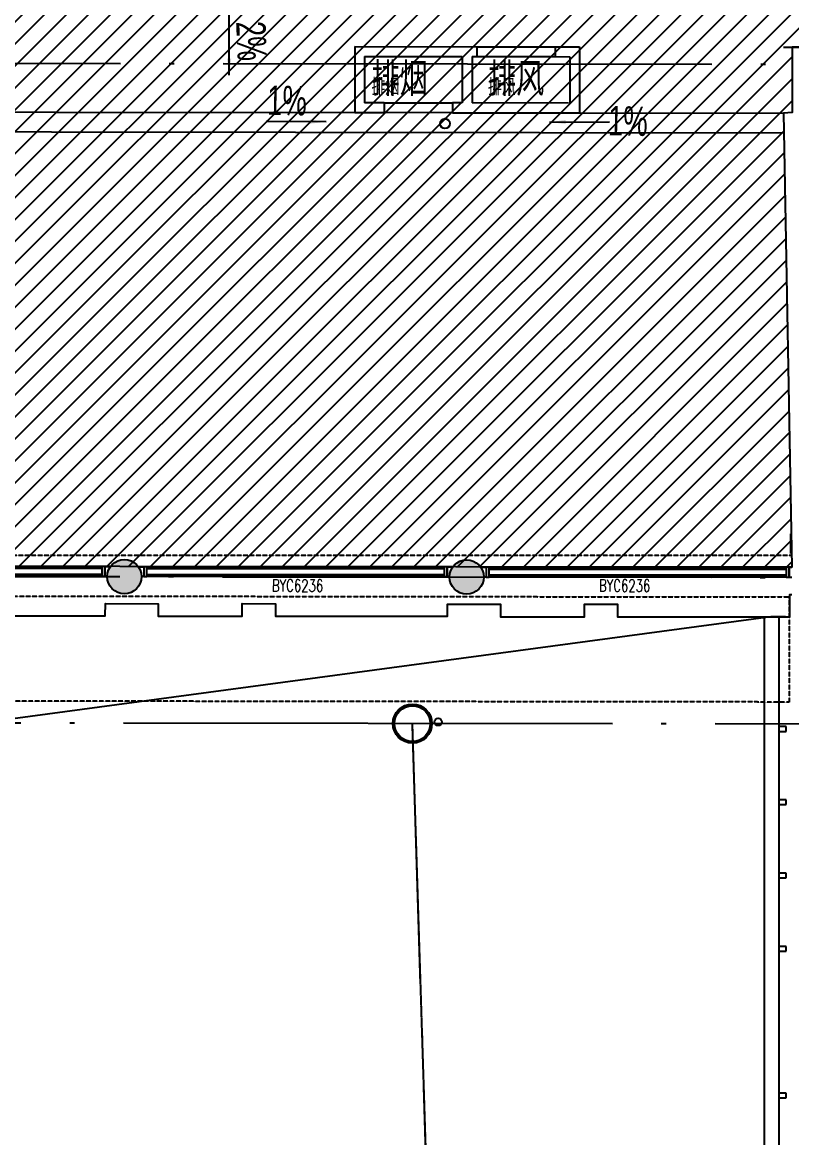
# Model space of a CAD drawing. Header units: millimetres. Extents: x -39175 to 150737, y -15023 to 140542.
# Drawn here: x 45718 to 61456, y 15104 to 37927 of the extents above; entities that cross this region are included whole.
import ezdxf
from ezdxf.enums import TextEntityAlignment as Align

# ---------------------------------------------------------------- set-up
doc = ezdxf.new("R2010")
doc.units = ezdxf.units.MM
doc.header["$LTSCALE"] = 10
for name, pattern in [('DASH', [0.35, 0.25, -0.1]), ('E-RG-1F$0$$0$DOTE', [2.42, 2, -0.2, 0.02, -0.2]), ('E1-RI-5F$0$DASH', [0.35, 0.25, -0.1]), ('XRE2$0$HIDDEN', [0.375, 0.25, -0.125])]:
    doc.linetypes.add(name, pattern=pattern)
for name, color, linetype in [('A—墙体', 7, 'Continuous'), ('A—轴线、尺寸', 1, 'Continuous'), ('A—门窗', 135, 'Continuous'), ('E1-RI-5F$0$A-A-建筑投影线', 53, 'E1-RI-5F$0$DASH'), ('E1-RI-5F$0$A-GLAZ-CWMG', 3, 'Continuous'), ('E1-RI-5F$0$A-ROOF-DRAN', 175, 'Continuous'), ('E1-RI-5F$0$A-SYMB-DOOR', 13, 'Continuous'), ('E1-RI-5F$0$A-SYMB-DOOR1', 4, 'Continuous'), ('E1-RI-5F$0$AUDIT_D_131110141545-10', 7, 'Continuous'), ('I—平面—填充03(灰度)', 250, 'Continuous'), ('I—平面—文字', 40, 'Continuous'), ('I—平面—文字（放大1：100）', 40, 'XRE2$0$HIDDEN'), ('I—平面—门', 22, 'Continuous'), ('轴线100', 1, 'Continuous')]:
    doc.layers.add(name, color=color, linetype=linetype)
doc.styles.add('E1-RI-5F$0$ECADI-TXT', font='simplex.shx', dxfattribs={"bigfont": 'hztxt.shx'})
doc.styles.add('XD2008', font='SIMYOU.TTF', dxfattribs={"width": 0.7, "height": 600})

# ---------------------------------------------------------------- blocks, each defined once
blk = doc.blocks.new('E-COLS-F5')
at = {"layer": 'I—平面—填充03(灰度)'}
h = blk.add_hatch(color=18, dxfattribs=at)
edge = h.paths.add_edge_path()
edge.add_arc((11756720, -6180359), 350, 0, 360)
h = blk.add_hatch(color=18, dxfattribs=at)
edge = h.paths.add_edge_path()
edge.add_arc((11763720, -6180368), 350, 0, 360)
h = blk.add_hatch(color=18, dxfattribs=at)
edge = h.paths.add_edge_path()
edge.add_arc((11762612, -6183366), 400, 0, 360)
edge = h.paths.add_edge_path(flags=17)
edge.add_arc((11762612, -6183366), 365, 0, 360)
at = {"layer": 'A—墙体'}
for centre, radius in [((11756720, -6180359), 350), ((11763720, -6180368), 350), ((11762612, -6183366), 400), ((11762612, -6183366), 365)]:
    blk.add_circle(centre, radius, dxfattribs=at)
blk = doc.blocks.new('E1-RI-5F$0$WWEQE')
at = {"layer": 'E1-RI-5F$0$A-ROOF-DRAN'}
blk.add_circle((11197904, -6137455), 100, dxfattribs=at)
blk = doc.blocks.new('E1-RI-5F$0$ECADI-TAG-DOOR')
blk = doc.blocks.new('E1-RI-5F$0$WAGEA')
at = {"layer": 'A—门窗'}
for p, q in [((11736213, -6180108), (11736153, -6180108)), ((11736153, -6180108), (11736153, -6180308)), ((11736213, -6180308), (11736213, -6180108)), ((11742293, -6180108), (11736213, -6180108)), ((11736213, -6180138), (11742293, -6180138)), ((11736213, -6180144), (11742293, -6180144)), ((11736153, -6180308), (11736213, -6180308)), ((11742293, -6180269), (11736213, -6180269)), ((11736213, -6180269), (11736213, -6180278)), ((11736213, -6180278), (11742293, -6180278)), ((11736213, -6180290), (11742293, -6180290)), ((11742293, -6180308), (11736213, -6180308)), ((11742293, -6180278), (11742293, -6180269))]:
    blk.add_line(p, q, dxfattribs=at)
at = {"layer": 'A—门窗', "extrusion": (0, 0, -1)}
for p, q in [((11742353, -6180108), (11742293, -6180108)), ((11742293, -6180108), (11742293, -6180308)), ((11742353, -6180308), (11742353, -6180108)), ((11742293, -6180308), (11742353, -6180308))]:
    blk.add_line(p, q, dxfattribs=at)
blk = doc.blocks.new('E1-RI-5F$0$ERDFG1')
at = {"layer": 'E1-RI-5F$0$A-ROOF-DRAN'}
blk.add_circle((60296, 28696), 75, dxfattribs=at)
blk = doc.blocks.new('A$C1C9D1350')
at = {"layer": '轴线100', "linetype": 'E-RG-1F$0$$0$DOTE'}
blk.add_line((-200786.3, -2917.2), (-201715.5, 26603.7), dxfattribs=at)

msp = doc.modelspace()

# ---------------------------------------------------------------- hatches: boundary and pattern name
h = msp.add_hatch()
h.set_pattern_fill('ANSI31', color=8, scale=100, style=0)
h.paths.add_polyline_path([(10150.3, 23511.6), (9460.7, 26769.3), (9715.1, 26823.2), (9358.9, 28505.9), (9104.5, 28452), (8814.5, 29821.7), (15271.5, 31188.6), (13932.3, 38239), (14030.1, 38259.7), (13983.5, 38480), (23209.6, 40433.1), (23487.9, 43581.4), (35565.3, 42513.7), (35638.3, 43340.5), (62752.5, 40943.4), (62437.7, 37418.5), (61469.2, 37419.7), (61467.6, 36080.6), (61285.6, 36068.8), (61456.6, 26775.9), (27092.8, 26809.2), (26493.8, 26767), (10191.8, 23316)])

# ---------------------------------------------------------------- linework, layer by layer
msp.add_lwpolyline([(10150.3, 23511.6), (9460.7, 26769.3), (9715.1, 26823.2), (9358.9, 28505.9), (9104.5, 28452), (8814.5, 29821.7), (15271.5, 31188.6), (13932.3, 38239), (14030.1, 38259.7), (13983.5, 38480), (23209.6, 40433.1), (23487.9, 43581.4), (35565.3, 42513.7), (35638.3, 43340.5), (62752.5, 40943.4), (62437.7, 37418.5), (61469.2, 37419.7), (61467.6, 36080.6), (61285.6, 36068.8), (61456.6, 26775.9), (27092.8, 26809.2), (26493.8, 26767), (10191.8, 23316)], close=True)
at = {"layer": 'A—墙体'}
for p, q in [((52518.8, 37429.1), (52517.2, 36079.1)), ((52518.8, 37429.1), (55015.9, 37426.2)), ((52718.6, 37228.9), (52717.5, 36278.9)), ((52718.6, 37228.9), (54718.6, 37226.5)), ((54718.6, 37226.5), (54717.5, 36276.5)), ((54918.6, 37226.3), (54917.5, 36276.3)), ((54918.6, 37226.3), (55016.2, 37226.2)), ((55015.9, 37426.2), (56615.9, 37424.7)), ((55015.9, 37426.2), (55016.2, 37226.2)), ((55016.2, 37226.2), (56616.2, 37224.7)), ((56615.9, 37424.3), (57115.9, 37423.7)), ((56615.9, 37424.3), (56616.2, 37224.3)), ((56616.2, 37224.3), (56916.2, 37223.9)), ((56916.2, 37223.9), (56917.3, 36274)), ((57115.9, 37423.7), (57117.5, 36073.7)), ((61285.6, 37418.5), (62437.7, 37418.5)), ((52517.2, 36079.1), (53117.2, 36078.4)), ((53117.5, 36278.4), (52717.5, 36278.9)), ((53117.5, 36278.4), (53117.2, 36078.4)), ((54517.2, 36076.8), (53117.2, 36078.4)), ((53117.5, 36278.4), (54517.5, 36276.8)), ((54517.5, 36276.8), (54517.2, 36076.8)), ((54517.2, 36076.8), (57117.5, 36073.7)), ((54717.5, 36276.5), (54517.5, 36276.8)), ((56892.3, 36274), (54917.5, 36276.3)), ((56892.7, 36273.9), (54917.9, 36276.3)), ((47406.2, 26792.5), (47406, 26592.5)), ((47406, 26792.5), (47524.8, 26792.5)), ((48092.8, 26784.4), (48206.1, 26784.2)), ((48206.2, 26784.2), (48206, 26584.2)), ((54406.2, 26784.2), (54406, 26584.2)), ((54406, 26784.2), (54524.8, 26784.2)), ((55092.8, 26776.1), (55206.1, 26775.9)), ((55206.2, 26775.9), (55206, 26575.9)), ((61406.2, 26775.9), (61406, 26575.9)), ((61406, 26775.9), (61456.6, 26775.9)), ((47406, 26592.5), (47456.5, 26592.5)), ((48206, 26584.2), (48156.4, 26584.3)), ((54406, 26584.2), (54456.5, 26584.2)), ((55206, 26575.9), (55156.4, 26576)), ((61406, 26575.9), (61456.5, 26575.9))]:
    msp.add_line(p, q, dxfattribs=at)
at = {"layer": 'A—轴线、尺寸', "linetype": 'E-RG-1F$0$$0$DOTE', "ltscale": 500}
for p, q in [((25623.6, 37111.3), (67689.3, 37061.6)), ((25611.2, 26611.4), (69891.1, 26559)), ((69887.5, 23559), (10623.1, 23629.1)), ((54627.8, -5942.8), (53698.6, 23578.1))]:
    msp.add_line(p, q, dxfattribs=at)
at = {"layer": 'A—门窗'}
for p, q in [((60891.1, 25764.8), (60891.1, 10418.3)), ((61327.2, 25764.8), (61027.2, 25764.8)), ((61191.1, 25764.8), (61191.1, 10423.5))]:
    msp.add_line(p, q, dxfattribs=at)
at = {"layer": 'A—门窗', "extrusion": (7.74398e-26, 8.19673e-27, -1)}
for p, q in [((61341.1, 23518.6), (61191.1, 23518.6)), ((61341.1, 23418.6), (61341.1, 23518.6)), ((61191.1, 23418.6), (61341.1, 23418.6)), ((61341.1, 22018.6), (61191.1, 22018.6)), ((61191.1, 21918.6), (61341.1, 21918.6)), ((61341.1, 21918.6), (61341.1, 22018.6)), ((61341.1, 20518.6), (61191.1, 20518.6)), ((61191.1, 20418.6), (61341.1, 20418.6)), ((61341.1, 20418.6), (61341.1, 20518.6)), ((61341.1, 19018.6), (61191.1, 19018.6)), ((61341.1, 18918.6), (61341.1, 19018.6)), ((61191.1, 18918.6), (61341.1, 18918.6)), ((61341.1, 16018.6), (61191.1, 16018.6)), ((61341.1, 15918.6), (61341.1, 16018.6)), ((61191.1, 15918.6), (61341.1, 15918.6))]:
    msp.add_line(p, q, dxfattribs=at)
at = {"layer": 'E1-RI-5F$0$A-A-建筑投影线'}
msp.add_line((61456.9, 27017.7), (26712.5, 27017.7), dxfattribs=at)
at = {"layer": 'E1-RI-5F$0$A-A-建筑投影线', "linetype": 'ByBlock'}
msp.add_lwpolyline([(43896.4, 25781.4), (47416.4, 25781.4), (47416.7, 26032.1), (48496.4, 26030.8), (48496.4, 25773.1), (50216.4, 25773.1), (50216.4, 26031.6), (50896.4, 26030.8), (50897.2, 25773.1), (54416.4, 25773.1), (54416.2, 26023.8), (55496.4, 26022.5), (55496.4, 25764.8), (57217.2, 25764.8), (57217.5, 26023.3), (57896.4, 26022.5), (57896.4, 25764.8), (61416.4, 25764.8), (61416.4, 26218.4), (61456, 26218.3)], dxfattribs=at)
at = {"layer": 'E1-RI-5F$0$A-ROOF-DRAN'}
msp.add_line((61439, 27061.1), (61439, 27461.1), dxfattribs=at)
for points in [[(14747.4, 33664.2), (26301.8, 36110.2), (53117.2, 36078.4)], [(54517.2, 36076.8), (61285.6, 36068.8)], [(14830.2, 33272.8), (26343.5, 35710.1), (61285.6, 35668.8)]]:
    msp.add_lwpolyline(points, dxfattribs=at)
at = {"layer": 'I—平面—文字'}
for p, q in [((49951.8, 36847.4), (49951, 38074.8)), ((51932.3, 35890.5), (50704.9, 35896.8)), ((56502.5, 35885.2), (57729.9, 35888.6))]:
    msp.add_line(p, q, dxfattribs=at)
at = {"layer": 'I—平面—文字', "extrusion": (1.43411e-24, 6.58954e-27, -1)}
msp.add_solid([(-49907.5, 37179.9), (-49991.6, 37180.5), (-49951.8, 36843.4)], dxfattribs=at)
at = {"layer": 'I—平面—文字', "extrusion": (7.74398e-26, 8.19673e-27, -1)}
for points in [[(-51600, 35936.2), (-51599.1, 35852.1), (-51936.3, 35890.4)], [(-56834.9, 35930.1), (-56835.6, 35846), (-56498.5, 35885.1)]]:
    msp.add_solid(points, dxfattribs=at)
at = {"layer": 'I—平面—门', "color": 8, "linetype": 'DASH'}
msp.add_lwpolyline([(27206.4, 24059.1), (27206.4, 26209.1), (61406, 26168.6), (61406, 24018.6)], close=True, dxfattribs=at)
at = {"layer": 'I—平面—门', "color": 8}
msp.add_lwpolyline([(61027.2, 25764.8), (8424.7, 18679.9), (2957, 5888.5)], dxfattribs=at)

# ---------------------------------------------------------------- block references
at = {"layer": 'A—墙体'}
msp.add_blockref('E-COLS-F5', (-11708913.6, 6206944.1), dxfattribs=at)
at = {"layer": 'A—门窗'}
msp.add_blockref('E1-RI-5F$0$WAGEA', (-11680946.6, 6206883.9), dxfattribs=at)
at = {"layer": 'E1-RI-5F$0$A-GLAZ-CWMG'}
for p in [(-11694946.6, 6206900.5), (-11687946.6, 6206892.2)]:
    msp.add_blockref('E1-RI-5F$0$WAGEA', p, dxfattribs=at)
at = {"layer": 'E1-RI-5F$0$A-ROOF-DRAN'}
msp.add_blockref('E1-RI-5F$0$WWEQE', (-11143541.1, 6173310.6), dxfattribs=at)
at = {"layer": 'E1-RI-5F$0$A-SYMB-DOOR1'}
ref = msp.add_blockref('E1-RI-5F$0$ECADI-TAG-DOOR', (52098.7, 25544.3), dxfattribs=dict(at, xscale=100.0000000014994, yscale=100.0000000018626, zscale=100.0000000022703, rotation=359.6925813202129))
ref.add_attrib('门窗主编号1', 'BYC6236', dxfattribs={"layer": 'E1-RI-5F$0$A-SYMB-DOOR', "height": 250, "rotation": 359.69258, "style": 'E1-RI-5F$0$ECADI-TXT', "width": 0.7}).set_placement((51872.6, 26273.9), align=Align.RIGHT)
ref = msp.add_blockref('E1-RI-5F$0$ECADI-TAG-DOOR', (58789.2, 25544.3), dxfattribs=dict(at, xscale=100.0000000014994, yscale=100.0000000018626, zscale=100.0000000022703, rotation=359.6925813202129))
ref.add_attrib('门窗主编号1', 'BYC6236', dxfattribs={"layer": 'E1-RI-5F$0$A-SYMB-DOOR', "height": 250, "rotation": 359.69258, "style": 'E1-RI-5F$0$ECADI-TXT', "width": 0.7}).set_placement((58563.1, 26273.9), align=Align.RIGHT)
at = {"layer": 'E1-RI-5F$0$AUDIT_D_131110141545-10'}
msp.add_blockref('E1-RI-5F$0$ERDFG1', (-6071.9, -5085.5), dxfattribs=at)
at = {"layer": '轴线100'}
msp.add_blockref('A$C1C9D1350', (255414.1, -3026), dxfattribs=at)

# ---------------------------------------------------------------- texts
at = {"layer": 'I—平面—文字', "linetype": 'ByBlock', "style": 'XD2008', "width": 0.7}
for s, rotation, p in [('2%%%', 272.43263, (50090.5, 37937.3, 0)), ('排烟', 360, (52863.6, 36487.2, 0)), ('排风', 360, (55247.7, 36485.3, 0)), ('1%%%', 358.65598, (50720.2, 36037.4, 0)), ('1%%%', 358.65598, (57693.1, 35618.1, 0))]:
    msp.add_text(s, height=600, rotation=rotation, dxfattribs=at).set_placement(p)
at = {"layer": 'I—平面—文字（放大1：100）', "linetype": 'ByBlock', "style": 'XD2008', "width": 0.7}
for s, p in [('排烟', (52855.9, 36468.3, 0)), ('排风', (55240.1, 36466.4, 0))]:
    msp.add_text(s, height=300, rotation=360, dxfattribs=at).set_placement(p)

doc.saveas('drawing.dxf')
